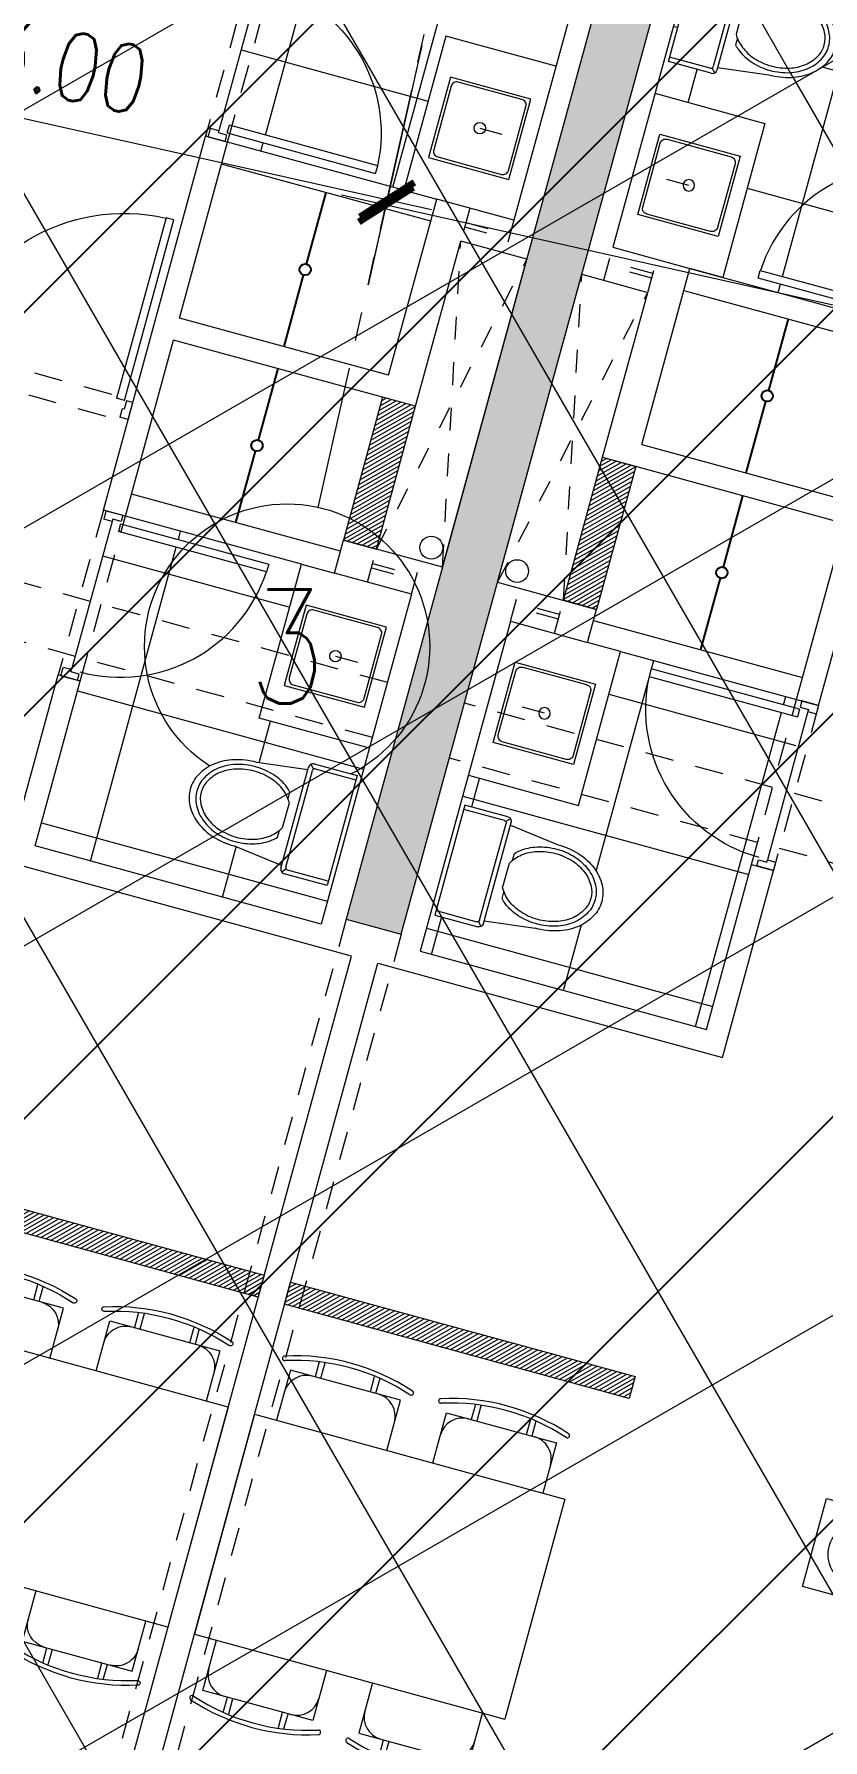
# Model space of a CAD drawing. Header units: inches. Extents: x 0 to 766, y -245 to 236.
# Drawn here: x 196.96 to 200.42, y 71.21 to 78.69 of the extents above; entities that cross this region are included whole.
import ezdxf
from ezdxf.enums import TextEntityAlignment as Align

# ---------------------------------------------------------------- set-up
doc = ezdxf.new("R2010")
doc.units = ezdxf.units.IN
doc.header["$MEASUREMENT"] = 0
doc.set_wipeout_variables(frame=1)
for name, pattern in [('DASHED2', [0.375, 0.25, -0.125]), ('HIDDEN2', [0.1875, 0.125, -0.0625]), ('PHANTOM', [2.5, 1.25, -0.25, 0.25, -0.25, 0.25, -0.25])]:
    doc.linetypes.add(name, pattern=pattern)
doc.layers.get('DEFPOINTS').update_dxf_attribs({"color": 251, "lineweight": 9})
for name, color, linetype, lineweight in [('A-PLACAS', 251, 'Continuous', 9), ('A-VIGAS', 251, 'HIDDEN2', 9), ('COTAS-EXTER', 251, 'Continuous', 9), ('DLP_ETAPAS', 251, 'Continuous', 9), ('DLP_HATCH', 251, 'Continuous', 9), ('EJES', 251, 'PHANTOM', 9), ('HATCH', 251, 'Continuous', 9), ('MOBILIARIO', 251, 'Continuous', 9), ('MURO', 251, 'Continuous', 9), ('MURO-BAJO', 251, 'Continuous', 9), ('MUROS', 251, 'Continuous', 9), ('PROYECCION', 251, 'DASHED2', 9), ('PROYECCIONES', 251, 'HIDDEN2', 9), ('PUERTAS', 251, 'Continuous', 9), ('RED-PLUVIAL', 251, 'Continuous', 9), ('SANITARIOS', 251, 'Continuous', 9)]:
    doc.layers.add(name, color=color, linetype=linetype, lineweight=lineweight)
doc.layers.add('relleno', color=7, linetype='Continuous')
doc.styles.add('ROMANS', font='romans.shx', dxfattribs={"width": 0.8})
doc.styles.add('TXT_COTAS', font='romans.shx', dxfattribs={"width": 0.8})
doc.dimstyles.new('DLP-COTA 200', dxfattribs={"dimtxt": 0.3, "dimasz": 0.2, "dimexe": 0.36, "dimexo": 0.12, "dimgap": 0.12, "dimtad": 1, "dimzin": 0, "dimdsep": 46, "dimtxsty": 'TXT_COTAS', "dimblk": 'ARCHTICK', "dimcen": 0.18, "dimdle": 0.2, "dimclrd": 256, "dimclre": 256, "dimclrt": 2, "dimadec": 0, "dimazin": 0, "dimtfac": 1, "dimtix": 1, "dimtofl": 0, "dimtmove": 2, "dimatfit": 3, "dimfxl": 0.36, "dimtolj": 1, "dimtzin": 0, "dimlwd": 9, "dimlwe": 9, "dimarcsym": 0})

# ---------------------------------------------------------------- blocks, each defined once
blk = doc.blocks.new('_ArchTick')
at = {"color": 0, "linetype": 'ByBlock', "const_width": 0.15}
blk.add_lwpolyline([(-0.5, -0.5), (0.5, 0.5)], dxfattribs=at)
blk = doc.blocks.new('*D235')
at = {"layer": 'COTAS-EXTER', "lineweight": 9, "transparency": 16777216}
for p, q in [((-30.4004, -33.0032), (-30.6354, -34.0531)), ((-30.752, -33.6581), (-16.8458, -36.7709)), ((-16.8846, -36.0287), (-17.1196, -37.0786))]:
    blk.add_line(p, q, dxfattribs=at)
at = {"layer": 'DEFPOINTS', "color": 0, "transparency": 16777216}
for p in [(-30.3742, -32.8861), (-16.8584, -35.9115), (-17.041, -36.7272)]:
    blk.add_point(p, dxfattribs=at)
at = {"layer": 'COTAS-EXTER', "lineweight": 9, "transparency": 16777216, "xscale": 0.2, "yscale": 0.2, "zscale": 0.2}
for p, rotation in [((-30.5568, -33.7018), 167.382512691704), ((-17.041, -36.7272), 347.3825126917039)]:
    blk.add_blockref('_ArchTick', p, dxfattribs=dict(at, rotation=rotation))
at = {"layer": 'COTAS-EXTER', "color": 2, "transparency": 16777216, "insert": (-23.7399, -34.951), "char_height": 0.3, "attachment_point": 5, "rotation": 347.38251, "style": 'TXT_COTAS'}
blk.add_mtext('\\A1;13.85', dxfattribs=at)
blk = doc.blocks.new('*D236')
at = {"layer": 'COTAS-EXTER', "lineweight": 9, "transparency": 16777216}
for p, q in [((-33.3279, -32.3479), (-33.558, -33.3758)), ((-33.6745, -32.9808), (-30.3567, -33.7234)), ((-30.4004, -33.0032), (-30.6305, -34.031))]:
    blk.add_line(p, q, dxfattribs=at)
at = {"layer": 'DEFPOINTS', "color": 0, "transparency": 16777216}
for p in [(-33.3017, -32.2308, 0), (-30.3742, -32.8861, 0), (-30.5519, -33.6797)]:
    blk.add_point(p, dxfattribs=at)
at = {"layer": 'COTAS-EXTER', "lineweight": 9, "transparency": 16777216, "xscale": 0.2, "yscale": 0.2, "zscale": 0.2}
for p, rotation in [((-33.4793, -33.0244), 167.3828588139561), ((-30.5519, -33.6797), 347.3828588139561)]:
    blk.add_blockref('_ArchTick', p, dxfattribs=dict(at, rotation=rotation))
at = {"layer": 'COTAS-EXTER', "color": 2, "transparency": 16777216, "insert": (-31.9566, -33.0886), "char_height": 0.3, "attachment_point": 5, "rotation": 347.38286, "style": 'TXT_COTAS'}
blk.add_mtext('\\A1;3.00', dxfattribs=at)
blk = doc.blocks.new('ESTR_PISO-1_PISO')
at = {"layer": 'HATCH'}
h = blk.add_hatch(color=256, dxfattribs=at)
h.dxf.hatch_style = 1
h.paths.add_polyline_path([(-26.45, 2.95), (-29.9, 2.95), (-29.9, 1.5), (-29.65, 1.5), (-29.65, 2.7), (-26.45, 2.7)])
h.paths.add_polyline_path([(-22.65, -2.53), (-18.75, -2.53), (-18.75, 2.87), (-22.45, 2.87), (-22.45, -0.53), (-22.65, -0.53), (-22.65, 3.12), (-18.5, 3.12), (-18.5, -2.78), (-22.65, -2.78)])
h.paths.add_polyline_path([(-29.9, -2.45), (-26.45, -2.45), (-26.45, -2.2), (-29.9, -2.2)])
h.paths.add_polyline_path([(-30.3, -6.8), (-22.4, -6.8), (-22.4, -7.1), (-30.3, -7.1)])
h.paths.add_polyline_path([(-20.85, -4.75), (-21.55, -4.75), (-21.55, -5), (-20.85, -5)])
h.paths.add_polyline_path([(-22.45, 4.92), (-22.45, 6.87), (-18.75, 6.87), (-18.75, 4.92), (-18.55, 4.92), (-18.55, 6.87), (-18.05, 6.87), (-18.05, 7.12), (-22.45, 7.12), (-22.45, 13.72), (-22.65, 13.72), (-22.65, 4.92)])
h.paths.add_polyline_path([(-26.45, 8.52), (-29.65, 8.52), (-29.65, 9.7), (-29.9, 9.7), (-29.9, 8.27), (-26.45, 8.27)])
h.paths.add_polyline_path([(-19.15, 8.92), (-15.75, 8.92), (-15.75, 9.17), (-19.15, 9.17)])
h.paths.add_polyline_path([(-20.65, 18.07), (-16.65, 18.07), (-16.65, 18.32), (-20.65, 18.32)])
h.paths.add_polyline_path([(-19.15, 13.72), (-15.75, 13.72), (-15.75, 13.47), (-19.15, 13.47)])
h.paths.add_polyline_path([(-29.8, 18.32), (-25.8, 18.32), (-25.8, 18.07), (-29.55, 18.07), (-29.55, 17.67), (-29.8, 17.67)])
h.paths.add_polyline_path([(-26.45, 13.37), (-29.9, 13.37), (-29.9, 14.22), (-29.55, 14.22), (-29.55, 13.62), (-26.45, 13.62)])
h.paths.add_polyline_path([(-23.125, 31.12), (-28.725, 31.12), (-28.725, 30.92), (-23.375, 30.92), (-23.375, 24.62), (-23.125, 24.62)])
h.paths.add_polyline_path([(-17.2, 25.67), (-17.2, 24.22), (-17.45, 24.22), (-17.45, 25.67)])
h.paths.add_polyline_path([(-29, 25.67), (-29, 24.22), (-29.25, 24.22), (-29.25, 25.67)])
h.paths.add_polyline_path([(-29.25, 28.37), (-28.2, 28.37), (-28.2, 28.07), (-29.25, 28.07)])
h.paths.add_polyline_path([(-17.2, 30.92), (-17.2, 31.12), (-23.075, 31.12), (-23.075, 30.92)])
at = {"layer": 'A-PLACAS', "elevation": 0}
blk.add_lwpolyline([(-23.125, 31.12), (-28.725, 31.12), (-28.725, 30.92), (-23.375, 30.92), (-23.375, 24.62), (-23.125, 24.62)], close=True, dxfattribs=at)
at = {"layer": 'A-VIGAS'}
for p, q in [((-29, 25.67, 0), (-23.375, 25.67, 0)), ((-17.45, 25.67, 0), (-23.125, 25.67, 0)), ((-29, 25.42, 0), (-23.375, 25.42, 0)), ((-17.45, 25.42, 0), (-23.125, 25.42, 0)), ((-23.375, 24.62, 0), (-23.375, 18.32, 0)), ((-23.125, 24.62, 0), (-23.125, 18.32, 0))]:
    blk.add_line(p, q, dxfattribs=at)
blk = doc.blocks.new('A$C72FD42DB')
for p, q in [((0.0573, 1.3564), (0.0573, 1.3564)), ((0.3255, 1.41), (1.3255, 1.41)), ((0.3255, 0), (0.3255, 1.41)), ((1.3255, 0), (1.3255, 1.41)), ((1.5937, 1.3564), (1.5937, 1.3564)), ((0.0977, 0.8097), (0.0977, 1.3097)), ((0.0977, 1.3097), (0.3255, 1.3097)), ((1.5532, 1.3097), (1.3255, 1.3097)), ((1.5532, 0.8097), (1.5532, 1.3097)), ((0.0286, 1.1974), (0.0977, 1.1974)), ((1.6224, 1.1974), (1.5532, 1.1974)), ((0.0286, 1.1724), (0.0977, 1.1724)), ((1.6224, 1.1724), (1.5532, 1.1724)), ((0.0286, 0.947), (0.0977, 0.947)), ((0.0286, 0.922), (0.0977, 0.922)), ((1.6224, 0.947), (1.5532, 0.947)), ((1.6224, 0.922), (1.5532, 0.922)), ((0.0573, 0.7629), (0.0573, 0.7629)), ((0.3255, 0.8097), (0.0977, 0.8097)), ((1.3255, 0.8097), (1.5532, 0.8097)), ((1.5937, 0.7629), (1.5937, 0.7629)), ((0.0573, 0.6471), (0.0573, 0.6471)), ((0.0977, 0.6003), (0.0977, 0.1003)), ((0.3255, 0.6003), (0.0977, 0.6003)), ((1.3255, 0.6003), (1.5532, 0.6003)), ((1.5532, 0.6003), (1.5532, 0.1003)), ((1.5937, 0.6471), (1.5937, 0.6471)), ((0.0286, 0.488), (0.0977, 0.488)), ((0.0286, 0.463), (0.0977, 0.463)), ((1.6224, 0.488), (1.5532, 0.488)), ((1.6224, 0.463), (1.5532, 0.463)), ((0.0286, 0.2376), (0.0977, 0.2376)), ((1.6224, 0.2376), (1.5532, 0.2376)), ((0.0286, 0.2126), (0.0977, 0.2126)), ((1.6224, 0.2126), (1.5532, 0.2126)), ((0.0977, 0.1003), (0.3255, 0.1003)), ((1.5532, 0.1003), (1.3255, 0.1003)), ((0.0573, 0.0536), (0.0573, 0.0536)), ((1.5937, 0.0536), (1.5937, 0.0536)), ((0.3255, 0), (1.3255, 0))]:
    blk.add_line(p, q)
for centre, radius, start, end in [((0.9298, 1.0597), 0.9317, 161.83805, 198.16195), ((0.054, 1.347), 0.01, 71.2164, 161.83805), ((0.054, 1.347), 0.01, 341.83805, 71.2164), ((1.5969, 1.347), 0.01, 108.7836, 198.16195), ((1.5969, 1.347), 0.01, 18.16195, 108.7836), ((0.7212, 1.0597), 0.9317, 341.83805, 18.16195), ((0.9298, 1.0597), 0.9117, 161.83805, 198.16195), ((0.1977, 1.2097), 0.1, 90, 180), ((1.4532, 1.2097), 0.1, 0, 90), ((0.7212, 1.0597), 0.9117, 341.83805, 18.16195), ((0.1977, 0.9097), 0.1, 180, 270), ((1.4532, 0.9097), 0.1, 270, 0), ((0.054, 0.7724), 0.01, 198.16195, 288.7836), ((0.054, 0.7724), 0.01, 288.7836, 18.16195), ((1.5969, 0.7724), 0.01, 161.83805, 251.2164), ((1.5969, 0.7724), 0.01, 251.2164, 341.83805), ((0.9298, 0.3503), 0.9317, 161.83805, 198.16195), ((0.9298, 0.3503), 0.9117, 161.83805, 198.16195), ((0.054, 0.6376), 0.01, 71.2164, 161.83805), ((0.054, 0.6376), 0.01, 341.83805, 71.2164), ((0.1977, 0.5003), 0.1, 90, 180), ((1.4532, 0.5003), 0.1, 0, 90), ((1.5969, 0.6376), 0.01, 108.7836, 198.16195), ((0.7212, 0.3503), 0.9117, 341.83805, 18.16195), ((1.5969, 0.6376), 0.01, 18.16195, 108.7836), ((0.7212, 0.3503), 0.9317, 341.83805, 18.16195), ((0.1977, 0.2003), 0.1, 180, 270), ((1.4532, 0.2003), 0.1, 270, 0), ((0.054, 0.063), 0.01, 198.16195, 288.7836), ((0.054, 0.063), 0.01, 288.7836, 18.16195), ((1.5969, 0.063), 0.01, 161.83805, 251.2164), ((1.5969, 0.063), 0.01, 251.2164, 341.83805)]:
    blk.add_arc(centre, radius, start, end)
blk = doc.blocks.new('A$C443818C8')
at = {"layer": 'PUERTAS'}
for p, q in [((0.038, 0.0762), (0.038, 0.8962)), ((0.038, 0.8962), (0.073, 0.8962)), ((0.073, 0.8962), (0.073, 0.0762)), ((0.038, 0.0762), (0.073, 0.0762))]:
    blk.add_line(p, q, dxfattribs=at)
at = {"layer": 'PUERTAS', "linetype": 'Continuous'}
for p, q in [((0, 0), (0, 0.0762)), ((0, 0.0762), (0.028, 0.0762)), ((0.028, 0.0762), (0.028, 0.0382)), ((0.9, 0.0762), (0.872, 0.0762)), ((0.872, 0.0762), (0.872, 0.0382)), ((0.9, 0), (0.9, 0.0762)), ((0.028, 0.0382), (0.038, 0.0382)), ((0.038, 0.0382), (0.038, 0)), ((0.862, 0.0382), (0.862, 0)), ((0.872, 0.0382), (0.862, 0.0382)), ((0, 0), (0.038, 0)), ((0.9, 0), (0.862, 0))]:
    blk.add_line(p, q, dxfattribs=at)
at = {"layer": 'PUERTAS', "color": 7, "linetype": 'Continuous'}
blk.add_arc((0.038, 0.0762), 0.82, 0, 87.55371, dxfattribs=at)
blk = doc.blocks.new('BOWL-ITALGRIF_VARADERO')
blk.add_lwpolyline([(0.1825, 0.1825), (-0.1825, 0.1825), (-0.1825, -0.1825), (0.1825, -0.1825)], close=True)
blk.add_lwpolyline([(0.145, 0.17), (-0.145, 0.17, 0.414214), (-0.17, 0.145), (-0.17, -0.145, 0.414214), (-0.145, -0.17), (0.145, -0.17, 0.414214), (0.17, -0.145), (0.17, 0.145, 0.414214)], format="xyb", close=True)
blk.add_circle((0, 0), 0.025)
at = {"layer": 'PROYECCIONES', "color": 251, "ltscale": 0.1}
blk.add_line((0, 0), (0, -0.1825), dxfattribs=at)
blk = doc.blocks.new('SIFON JET_PLANTA')
blk.add_wipeout([(0, -0.25), (-0.195, -0.25), (-0.1995, -0.2495), (-0.2029, -0.2484), (-0.2029, -0.2484), (-0.2067, -0.2462), (-0.2067, -0.2462), (-0.209, -0.244), (-0.209, -0.244), (-0.2091, -0.2441), (-0.2108, -0.2423), (-0.2108, -0.2423), (-0.2108, -0.2423), (-0.2126, -0.2395), (-0.2126, -0.2395), (-0.2138, -0.2369), (-0.2138, -0.2369), (-0.2147, -0.2335), (-0.215, -0.23), (-0.215, -0.227), (-0.215, -0.2181), (-0.44, -0.19), (-0.4428, -0.19), (-0.4467, -0.1899), (-0.449, -0.1899), (-0.4518, -0.1898), (-0.455, -0.1897), (-0.4568, -0.1896), (-0.4592, -0.1894), (-0.4619, -0.1893), (-0.4639, -0.1891), (-0.4651, -0.189), (-0.4651, -0.189), (-0.4695, -0.1887), (-0.4735, -0.1883), (-0.4761, -0.188), (-0.4785, -0.1877), (-0.4812, -0.1874), (-0.4824, -0.1872), (-0.4862, -0.1867), (-0.4884, -0.1864), (-0.4916, -0.1859), (-0.4936, -0.1856), (-0.495, -0.1854), (-0.4974, -0.1849), (-0.4974, -0.1849), (-0.5022, -0.184), (-0.5066, -0.1832), (-0.5094, -0.1826), (-0.5118, -0.1821), (-0.5151, -0.1813), (-0.5177, -0.1807), (-0.5217, -0.1796), (-0.5238, -0.1791), (-0.5267, -0.1783), (-0.5267, -0.1783), (-0.5296, -0.1775), (-0.5321, -0.1768), (-0.5352, -0.1759), (-0.5385, -0.1749), (-0.5385, -0.1749), (-0.5412, -0.174), (-0.5428, -0.1735), (-0.5449, -0.1728), (-0.5465, -0.1722), (-0.5491, -0.1713), (-0.551, -0.1706), (-0.5543, -0.1693), (-0.5568, -0.1683), (-0.5598, -0.1671), (-0.5614, -0.1664), (-0.5644, -0.1652), (-0.5659, -0.1645), (-0.5675, -0.1637), (-0.5702, -0.1625), (-0.5738, -0.1608), (-0.5759, -0.1598), (-0.5781, -0.1587), (-0.5833, -0.1559), (-0.5871, -0.1538), (-0.5896, -0.1524), (-0.5918, -0.1511), (-0.5936, -0.15), (-0.595, -0.1492), (-0.5964, -0.1483), (-0.5987, -0.1469), (-0.6004, -0.1458), (-0.602, -0.1448), (-0.6039, -0.1435), (-0.6058, -0.1422), (-0.607, -0.1415), (-0.6086, -0.1403), (-0.612, -0.1379), (-0.6142, -0.1363), (-0.6153, -0.1355), (-0.6168, -0.1344), (-0.6179, -0.1335), (-0.6193, -0.1324), (-0.6204, -0.1315), (-0.6215, -0.1307), (-0.6223, -0.13), (-0.6235, -0.1291), (-0.6245, -0.1281), (-0.6245, -0.1281), (-0.6262, -0.1268), (-0.6276, -0.1255), (-0.6288, -0.1244), (-0.6305, -0.123), (-0.6318, -0.1217), (-0.6318, -0.1217), (-0.6335, -0.1201), (-0.6347, -0.119), (-0.6347, -0.119), (-0.6379, -0.1158), (-0.64, -0.1137), (-0.6458, -0.1074), (-0.6494, -0.1032), (-0.6554, -0.0958), (-0.6599, -0.0897), (-0.6623, -0.0862), (-0.6646, -0.0826), (-0.6679, -0.0774), (-0.6706, -0.0727), (-0.6722, -0.0699), (-0.6751, -0.0642), (-0.677, -0.0602), (-0.6779, -0.0581), (-0.6792, -0.0551), (-0.6803, -0.0522), (-0.6814, -0.0492), (-0.6827, -0.0457), (-0.6838, -0.0419), (-0.6855, -0.0361), (-0.6864, -0.0321), (-0.687, -0.0296), (-0.6876, -0.0264), (-0.6881, -0.0232), (-0.6891, -0.0164), (-0.6896, -0.0111), (-0.6899, -0.0065), (-0.69, 0), (-0.6899, 0.0044), (-0.6897, 0.0096), (-0.6893, 0.014), (-0.6887, 0.0194), (-0.6881, 0.0236), (-0.6881, 0.0236), (-0.6872, 0.0284), (-0.6867, 0.031), (-0.6855, 0.0361), (-0.6855, 0.0361), (-0.6838, 0.0421), (-0.6838, 0.0421), (-0.6819, 0.048), (-0.6804, 0.0521), (-0.6793, 0.0547), (-0.6779, 0.0582), (-0.6745, 0.0655), (-0.6745, 0.0655), (-0.6722, 0.0699), (-0.6705, 0.0728), (-0.669, 0.0755), (-0.6672, 0.0785), (-0.665, 0.082), (-0.6634, 0.0845), (-0.6611, 0.088), (-0.657, 0.0936), (-0.657, 0.0936), (-0.6534, 0.0984), (-0.6534, 0.0984), (-0.6503, 0.1023), (-0.6453, 0.108), (-0.6386, 0.1152), (-0.6326, 0.121), (-0.6299, 0.1235), (-0.6251, 0.1276), (-0.6206, 0.1314), (-0.6168, 0.1344), (-0.6106, 0.1389), (-0.6061, 0.142), (-0.6, 0.1461), (-0.5963, 0.1484), (-0.5908, 0.1517), (-0.5862, 0.1543), (-0.5794, 0.158), (-0.5693, 0.1629), (-0.5517, 0.1703), (-0.5465, 0.1722), (-0.5385, 0.1749), (-0.5346, 0.176), (-0.5265, 0.1784), (-0.5216, 0.1797), (-0.5148, 0.1813), (-0.5079, 0.1829), (-0.5016, 0.1842), (-0.4865, 0.1867), (-0.4763, 0.188), (-0.4726, 0.1884), (-0.4636, 0.1892), (-0.4549, 0.1897), (-0.449, 0.1899), (-0.44, 0.19), (-0.4322, 0.191), (-0.215, 0.2181), (-0.215, 0.2234), (-0.215, 0.2278), (-0.2149, 0.2323), (-0.2142, 0.2356), (-0.2129, 0.239), (-0.211, 0.2419), (-0.2091, 0.2441), (-0.2077, 0.2455), (-0.2055, 0.247), (-0.2007, 0.2492), (-0.195, 0.25), (-0.195, 0.25), (-0.1605, 0.25), (-0.0975, 0.25), (-0.0323, 0.25), (0, 0.25)])
for p, q in [((-0.215, -0.23), (-0.215, 0.23)), ((-0.2091, 0.2441), (-0.1921, 0.2271)), ((-0.195, 0.25), (0, 0.25)), ((-0.185, 0.23), (0, 0.23)), ((0, 0.25), (0, -0.25)), ((-0.215, 0.2181), (-0.44, 0.19)), ((-0.195, -0.22), (-0.195, 0.22)), ((-0.265, 0.0718), (-0.265, 0.1028)), ((-0.255, -0.0562), (-0.255, 0.0562)), ((-0.265, -0.1028), (-0.265, -0.0718)), ((-0.215, -0.2181), (-0.44, -0.19)), ((-0.2091, -0.2441), (-0.1921, -0.2271)), ((0, -0.25), (-0.195, -0.25)), ((0, -0.23), (-0.185, -0.23))]:
    blk.add_line(p, q)
for points in [[(-0.44, 0.19, 0.076393), (-0.5385, 0.1749, 0.086437), (-0.6168, 0.1344, 0.105872), (-0.6722, 0.0699, 0.125404), (-0.69, 0, 0.125404), (-0.6722, -0.0699, 0.105872), (-0.6168, -0.1344, 0.086437), (-0.5385, -0.1749, 0.076393), (-0.44, -0.19, 0.076393)], [(-0.265, 0.1028, 0.0362), (-0.2844, 0.1202, 0.08725), (-0.3535, 0.1565, 0.077598), (-0.44, 0.17, 0.077598), (-0.5265, 0.1565, 0.08725), (-0.5956, 0.1202, 0.105601), (-0.6443, 0.0627, 0.12364), (-0.66, 0, 0.12364), (-0.6443, -0.0627, 0.105601), (-0.5956, -0.1202, 0.08725), (-0.5265, -0.1565, 0.077598), (-0.44, -0.17, 0.077598)], [(-0.255, 0.0562, 0.100268), (-0.2967, 0.1044, 0.08725), (-0.3596, 0.1374, 0.077598), (-0.44, 0.15, 0.077598), (-0.5204, 0.1374, 0.08725), (-0.5833, 0.1044, 0.105601), (-0.6266, 0.0532, 0.12364), (-0.64, 0, 0.12364), (-0.6266, -0.0532, 0.105601), (-0.5833, -0.1044, 0.08725), (-0.5204, -0.1374, 0.077598), (-0.44, -0.15, 0.077598)], [(-0.44, -0.15, 0.077598), (-0.3596, -0.1374, 0.08725), (-0.2967, -0.1044, 0.100268), (-0.255, -0.0562, 0.12364)], [(-0.44, -0.17, 0.077598), (-0.3535, -0.1565, 0.08725), (-0.2844, -0.1202, 0.0362), (-0.265, -0.1028, 0.12364)]]:
    blk.add_lwpolyline(points, format="xyb")
for centre, radius, start, end in [((-0.195, 0.23), 0.02, 90, 180), ((-0.185, 0.22), 0.01, 90, 180), ((-0.185, -0.22), 0.01, 180, 270), ((-0.195, -0.23), 0.02, 180, 270)]:
    blk.add_arc(centre, radius, start, end)
blk = doc.blocks.new('A$C1EFC3661')
at = {"layer": 'PUERTAS'}
for p, q in [((0.038, 0.0762), (0.038, 0.75)), ((0.038, 0.75), (0.073, 0.75)), ((0.073, 0.75), (0.073, 0.0762)), ((0.038, 0.0762), (0.073, 0.0762))]:
    blk.add_line(p, q, dxfattribs=at)
at = {"layer": 'PUERTAS', "linetype": 'Continuous'}
for p, q in [((0, 0), (0, 0.0762)), ((0, 0.0762), (0.028, 0.0762)), ((0.028, 0.0762), (0.028, 0.0382)), ((0.75, 0.0762), (0.722, 0.0762)), ((0.722, 0.0762), (0.722, 0.0382)), ((0.75, 0), (0.75, 0.0762)), ((0, 0), (0.038, 0)), ((0.028, 0.0382), (0.038, 0.0382)), ((0.038, 0.0382), (0.038, 0)), ((0.712, 0.0382), (0.712, 0)), ((0.722, 0.0382), (0.712, 0.0382)), ((0.75, 0), (0.712, 0))]:
    blk.add_line(p, q, dxfattribs=at)
blk.add_arc((0.038, 0.0762), 0.6738, 89.99756, 90, dxfattribs=at)
at = {"layer": 'PUERTAS', "color": 7, "linetype": 'Continuous'}
blk.add_arc((0.038, 0.0762), 0.6738, 0, 87.02248, dxfattribs=at)
blk = doc.blocks.new('VELADOR')
blk.add_lwpolyline([(0, 0.4), (0, 0), (0.4, 0), (0.4, 0.4)], close=True)
blk.add_circle((0.2, 0.2), 0.1344)
blk = doc.blocks.new('TORRE-B_PLAN-GEN')
at = {"layer": 'HATCH'}
h = blk.add_hatch(dxfattribs=at)
h.set_pattern_fill('_USER', color=256, scale=0.6, double=1, pattern_type=0)
h.set_pattern_definition([(270, (-23.475, 43.42), (0.6, 0), []), (360, (-23.475, 43.42), (8e-17, 0.6), [])])
h.paths.add_polyline_path([(-24.775, 44.92), (-24.775, 44.17), (-24.7869, 44.17), (-24.7869, 44.142), (-24.8249, 44.142), (-24.8249, 44.132), (-24.8249, 43.458), (-24.8249, 43.448), (-24.7869, 43.448), (-24.7869, 43.42), (-24.775, 43.42), (-23.975, 43.42), (-23.975, 44.12), (-23.475, 44.12), (-23.475, 44.92)])
h.paths.add_polyline_path([(-24.1131, 43.493), (-24.1131, 43.458), (-24.7869, 43.458), (-24.7869, 43.493)], flags=16)
h = blk.add_hatch(dxfattribs=at)
h.set_pattern_fill('_USER', color=256, scale=0.6, double=1, pattern_type=0)
h.set_pattern_definition([(270, (-23.525, 43.42), (0.6, 0), []), (0, (-23.525, 43.42), (8e-17, 0.6), [])])
h.paths.add_polyline_path([(-21.725, 44.92), (-21.725, 44.17), (-21.7131, 44.17), (-21.7131, 44.142), (-21.6751, 44.142), (-21.6751, 44.132), (-21.6751, 43.458), (-21.6751, 43.448), (-21.7131, 43.448), (-21.7131, 43.42), (-21.725, 43.42), (-22.525, 43.42), (-22.525, 44.12), (-23.025, 44.12), (-23.025, 44.92)])
h.paths.add_polyline_path([(-22.3869, 43.493), (-22.3869, 43.458), (-21.7131, 43.458), (-21.7131, 43.493)], flags=16)
h = blk.add_hatch(dxfattribs=at)
h.set_pattern_fill('ANSI31', color=256, scale=0.005)
h.set_pattern_definition([(45, (-346.727387, -105.872003), (-0.01122532015, 0.01122532015), [])])
h.paths.add_polyline_path([(-23.675, 41.87), (-23.675, 42.52), (-23.825, 42.52), (-23.825, 41.87)])
h = blk.add_hatch(dxfattribs=at)
h.set_pattern_fill('ANSI31', color=256, scale=0.005)
h.set_pattern_definition([(45, (-353.278512, -70.834748), (-0.01122532015, 0.01122532015), [])])
h.paths.add_polyline_path([(-22.825, 42.52), (-22.675, 42.52), (-22.675, 41.87), (-22.825, 41.87)])
h = blk.add_hatch(dxfattribs=at)
h.set_pattern_fill('_USER', color=256, scale=0.6, double=1, pattern_type=0)
h.set_pattern_definition([(360, (-23.375, 41.72), (8e-17, 0.6), []), (90, (-23.375, 41.72), (-0.6, 8e-17), [])])
h.paths.add_polyline_path([(-23.475, 41.02), (-23.975, 41.02), (-23.975, 41.72), (-24.775, 41.72), (-24.7869, 41.72), (-24.7869, 41.692), (-24.8249, 41.692), (-24.8249, 41.682), (-24.8249, 41.008), (-24.8249, 40.998), (-24.7869, 40.998), (-24.7869, 40.97), (-24.775, 40.97), (-24.775, 40.22), (-23.475, 40.22)])
h.paths.add_polyline_path([(-24.1131, 41.647), (-24.7869, 41.647), (-24.7869, 41.682), (-24.1131, 41.682)], flags=16)
h = blk.add_hatch(dxfattribs=at)
h.set_pattern_fill('_USER', color=256, scale=0.6, double=1, pattern_type=0)
h.set_pattern_definition([(270, (-23.025, 41.72), (0.6, 0), []), (0, (-23.025, 41.72), (8e-17, 0.6), [])])
h.paths.add_polyline_path([(-23.025, 41.02), (-22.525, 41.02), (-22.525, 41.72), (-21.725, 41.72), (-21.7131, 41.72), (-21.7131, 41.692), (-21.6751, 41.692), (-21.6751, 41.682), (-21.6751, 41.008), (-21.6751, 40.998), (-21.7131, 40.998), (-21.7131, 40.97), (-21.725, 40.97), (-21.725, 40.22), (-23.025, 40.22)])
h.paths.add_polyline_path([(-22.3869, 41.647), (-21.7131, 41.647), (-21.7131, 41.682), (-22.3869, 41.682)], flags=16)
h = blk.add_hatch(dxfattribs=at)
h.set_pattern_fill('ANSI31', color=256, scale=0.005, angle=90)
h.set_pattern_definition([(45, (349.664513, 298.995274), (-0.01122532015, 0.01122532015), [])])
h.paths.add_polyline_path([(-23.31, 38.57), (-24.875, 38.57), (-24.875, 38.67), (-23.31, 38.67)])
h = blk.add_hatch(dxfattribs=at)
h.set_pattern_fill('ANSI31', color=256, scale=0.005, angle=90)
h.set_pattern_definition([(45, (351.324513, 298.995274), (-0.01122532015, 0.01122532015), [])])
h.paths.add_polyline_path([(-21.625, 38.57), (-23.19, 38.57), (-23.19, 38.67), (-21.625, 38.67)])
for p, q in [((-24.3, 42.995), (-24.3, 43.32)), ((-22.2, 42.995, 0), (-22.2, 43.32, 0)), ((-24.3, 42.62), (-24.3, 42.945)), ((-22.2, 42.62, 0), (-22.2, 42.945, 0)), ((-24.3, 42.195), (-24.3, 42.52)), ((-22.1875, 42.195, 0), (-22.1875, 42.52, 0)), ((-24.3, 41.82), (-24.3, 42.145)), ((-22.1875, 41.82, 0), (-22.1875, 42.145, 0))]:
    blk.add_line(p, q)
for centre in [(-24.3, 42.97), (-22.2, 42.97, 0), (-24.3, 42.17), (-22.1875, 42.17, 0)]:
    blk.add_circle(centre, 0.025)
for p, q in [((-24.8249, 44.132, 0), (-24.8249, 43.458, 0)), ((-24.8249, 41.682, 0), (-24.8249, 41.008, 0)), ((-21.6632, 41.682, 0), (-21.6632, 41.008, 0))]:
    blk.add_line(p, q, dxfattribs=at)
at = {"layer": 'MURO', "color": 3, "elevation": 0}
blk.add_lwpolyline([(-22.825, 42.52), (-22.675, 42.52), (-22.675, 41.87), (-22.825, 41.87)], close=True, dxfattribs=at)
at = {"layer": 'MURO-BAJO', "color": 4}
for p, q in [((-23.975, 43.42), (-24.775, 43.42)), ((-22.675, 43.42, 0), (-21.725, 43.42, 0)), ((-23.825, 43.32), (-24.775, 43.32)), ((-22.675, 43.32, 0), (-21.725, 43.32, 0)), ((-23.825, 41.82), (-24.775, 41.82)), ((-22.675, 41.82, 0), (-21.725, 41.82, 0)), ((-23.975, 41.72), (-24.775, 41.72)), ((-22.525, 41.72, 0), (-21.725, 41.72, 0))]:
    blk.add_line(p, q, dxfattribs=at)
at = {"layer": 'MURO-BAJO', "elevation": 0}
for points in [[(-23.475, 44.12), (-23.975, 44.12), (-23.975, 43.42), (-23.825, 43.42)], [(-23.025, 44.12), (-22.525, 44.12), (-22.525, 43.42), (-22.675, 43.42)], [(-23.475, 41.02), (-23.975, 41.02), (-23.975, 41.72), (-23.825, 41.72)], [(-23.025, 41.02), (-22.525, 41.02), (-22.525, 41.72), (-22.675, 41.72)]]:
    blk.add_lwpolyline(points, dxfattribs=at)
at = {"layer": 'MUROS'}
for p, q in [((-24.875, 41.72), (-24.875, 43.42)), ((-24.775, 43.42), (-24.875, 43.42)), ((-24.775, 42.62), (-24.775, 43.42)), ((-23.825, 42.62), (-23.825, 43.42)), ((-23.475, 43.42), (-23.825, 43.42)), ((-23.025, 43.42, 0), (-22.675, 43.42, 0)), ((-22.675, 42.62, 0), (-22.675, 43.42, 0)), ((-21.625, 41.72, 0), (-21.625, 43.42, 0)), ((-23.675, 42.52), (-23.675, 43.27)), ((-23.375, 43.27), (-23.675, 43.27)), ((-23.375, 41.87), (-23.375, 43.27)), ((-23.125, 43.27, 0), (-22.825, 43.27, 0)), ((-23.125, 41.87, 0), (-23.125, 43.27, 0)), ((-22.825, 42.52, 0), (-22.825, 43.27, 0)), ((-23.825, 42.62), (-24.775, 42.62)), ((-22.675, 42.62, 0), (-21.725, 42.62, 0)), ((-23.675, 42.52), (-24.775, 42.52)), ((-24.775, 41.72), (-24.775, 42.52)), ((-22.825, 42.52, 0), (-21.725, 42.52, 0)), ((-21.725, 41.72, 0), (-21.725, 42.52, 0)), ((-23.825, 41.72), (-23.825, 41.87)), ((-23.375, 41.87), (-23.825, 41.87)), ((-23.125, 41.87, 0), (-22.675, 41.87, 0)), ((-22.675, 41.72, 0), (-22.675, 41.87, 0)), ((-24.775, 41.72), (-24.875, 41.72)), ((-23.475, 41.72), (-23.825, 41.72)), ((-23.025, 41.72, 0), (-22.675, 41.72, 0)), ((-21.725, 41.72, 0), (-21.625, 41.72, 0)), ((-24.875, 40.12), (-24.875, 40.97)), ((-24.775, 40.97), (-24.875, 40.97)), ((-24.775, 40.22), (-24.775, 40.97)), ((-21.725, 40.22, 0), (-21.725, 40.97, 0)), ((-21.725, 40.97, 0), (-21.625, 40.97, 0)), ((-21.625, 40.12, 0), (-21.625, 40.97, 0)), ((-23.475, 40.22), (-24.775, 40.22)), ((-23.025, 40.22, 0), (-21.725, 40.22, 0)), ((-23.31, 40.12), (-24.875, 40.12)), ((-23.31, 35.07), (-23.31, 40.12)), ((-23.19, 40.12, 0), (-21.625, 40.12, 0)), ((-23.19, 35.07), (-23.19, 40.12))]:
    blk.add_line(p, q, dxfattribs=at)
at = {"layer": 'MUROS', "elevation": 0}
blk.add_lwpolyline([(-23.475, 44.92), (-23.475, 43.42)], dxfattribs=at)
at = {"layer": 'MUROS', "color": 3, "elevation": 0}
for points in [[(-23.675, 41.87), (-23.675, 42.52), (-23.825, 42.52), (-23.825, 41.87)], [(-21.625, 38.57), (-23.19, 38.57), (-23.19, 38.67), (-21.625, 38.67)]]:
    blk.add_lwpolyline(points, close=True, dxfattribs=at)
at = {"layer": 'MUROS', "color": 3}
blk.add_lwpolyline([(-23.31, 38.57), (-24.875, 38.57), (-24.875, 38.67), (-23.31, 38.67)], close=True, dxfattribs=at)
at = {"layer": 'PROYECCION', "ltscale": 0.25}
for p, q in [((-23.675, 43.42), (-23.675, 43.27)), ((-23.475, 43.42), (-23.475, 43.27)), ((-23.025, 43.27, 0), (-23.025, 43.42, 0)), ((-22.825, 43.27, 0), (-22.825, 43.42, 0)), ((-23.675, 43.355), (-23.475, 43.355)), ((-23.675, 43.335), (-23.475, 43.335)), ((-22.825, 43.355, 0), (-23.025, 43.355, 0)), ((-22.825, 43.335, 0), (-23.025, 43.335, 0)), ((-23.675, 41.72), (-23.675, 41.87)), ((-23.475, 41.72), (-23.475, 41.87)), ((-23.025, 41.72, 0), (-23.025, 41.87, 0)), ((-22.825, 41.72, 0), (-22.825, 41.87, 0)), ((-23.675, 41.805), (-23.475, 41.805)), ((-23.675, 41.785), (-23.475, 41.785)), ((-22.825, 41.805, 0), (-23.025, 41.805, 0)), ((-22.825, 41.785, 0), (-23.025, 41.785, 0))]:
    blk.add_line(p, q, dxfattribs=at)
at = {"layer": 'PROYECCIONES'}
for p, q in [((-24.875, 44.17, 0), (-24.875, 43.42)), ((-24.775, 43.42, 0), (-24.775, 44.17)), ((-25.775, 42.22), (-24.875, 42.22)), ((-25.775, 42.12, 0), (-24.875, 42.12, 0)), ((-24.875, 41.72), (-24.875, 40.97)), ((-24.775, 40.97), (-24.775, 41.72, 0)), ((-21.725, 40.97, 0), (-21.725, 41.72, 0)), ((-21.625, 41.72, 0), (-21.625, 40.97, 0))]:
    blk.add_line(p, q, dxfattribs=at)
at = {"layer": 'PROYECCIONES', "ltscale": 0.5}
for p, q in [((-23.375, 41.87), (-23.675, 43.27)), ((-23.675, 41.87), (-23.375, 43.27)), ((-23.125, 41.87, 0), (-22.825, 43.27, 0)), ((-22.825, 41.87, 0), (-23.125, 43.27, 0))]:
    blk.add_line(p, q, dxfattribs=at)
at = {"layer": 'RED-PLUVIAL'}
for centre in [(-23.445, 41.94, 0), (-23.055, 41.94, 0)]:
    blk.add_circle(centre, 0.05, dxfattribs=at)
blk.add_blockref('ESTR_PISO-1_PISO', (0, 15.65, 0))
at = {"layer": 'MOBILIARIO', "extrusion": (-1.2567e-10, -1.04451e-10, -1), "zscale": -1, "rotation": 270}
blk.add_blockref('A$C72FD42DB', (23.31, 38.3955, 0), dxfattribs=at)
at = {"layer": 'MOBILIARIO', "rotation": 270}
blk.add_blockref('A$C72FD42DB', (-23.19, 38.3955), dxfattribs=at)
at = {"layer": 'MOBILIARIO', "extrusion": (-3.60286e-08, 4.49068e-08, -1), "zscale": -1, "rotation": 90}
blk.add_blockref('VELADOR', (20.675, 37.975, 0), dxfattribs=at)
at = {"layer": 'PUERTAS', "linetype": 'Continuous', "extrusion": (-4.49068e-08, 3.60286e-08, -1), "zscale": -1, "rotation": 90}
blk.add_blockref('A$C1EFC3661', (24.8631, 43.42, 0), dxfattribs=at)
at = {"layer": 'PUERTAS', "linetype": 'Continuous', "extrusion": (-4.49068e-08, -3.60286e-08, 1), "rotation": 90}
blk.add_blockref('A$C1EFC3661', (-21.625, 43.42, 0), dxfattribs=at)
at = {"layer": 'PUERTAS', "linetype": 'Continuous', "xscale": -1}
blk.add_blockref('A$C443818C8', (-24.875, 42.1319), dxfattribs=at)
at = {"layer": 'PUERTAS', "linetype": 'Continuous', "extrusion": (4.49068e-08, 3.60286e-08, 1), "rotation": 270}
blk.add_blockref('A$C1EFC3661', (-24.8631, 41.72, 0), dxfattribs=at)
at = {"layer": 'PUERTAS', "linetype": 'Continuous', "extrusion": (4.49068e-08, -3.60286e-08, -1), "zscale": -1, "rotation": 270}
blk.add_blockref('A$C1EFC3661', (21.625, 41.72, 0), dxfattribs=at)
at = {"layer": 'SANITARIOS', "rotation": 90}
for p in [(-23.725, 43.77), (-23.725, 41.37)]:
    blk.add_blockref('BOWL-ITALGRIF_VARADERO', p, dxfattribs=at)
at = {"layer": 'SANITARIOS', "xscale": -1, "rotation": 270}
for p in [(-22.775, 43.77, 0), (-22.775, 41.37, 0)]:
    blk.add_blockref('BOWL-ITALGRIF_VARADERO', p, dxfattribs=at)
at = {"layer": 'SANITARIOS', "extrusion": (3.60286e-08, 4.49068e-08, 1), "rotation": 180.0000013312229}
blk.add_blockref('SIFON JET_PLANTA', (-23.005, 44.52, 0), dxfattribs=at)
at = {"layer": 'SANITARIOS', "extrusion": (-3.60286e-08, -4.49068e-08, 1), "rotation": 1.331223296078748e-06}
blk.add_blockref('SIFON JET_PLANTA', (-23.495, 40.64, 0), dxfattribs=at)
at = {"layer": 'SANITARIOS', "extrusion": (-3.60286e-08, 4.49068e-08, -1), "zscale": -1, "rotation": 1.331223308800967e-06}
blk.add_blockref('SIFON JET_PLANTA', (23.005, 40.64, 0), dxfattribs=at)
at = {"layer": 'MUROS', "elevation": 0}
for points in [[(-23.025, 44.92), (-23.025, 43.42)], [(-23.475, 41.72), (-23.475, 40.22)], [(-23.025, 41.72), (-23.025, 40.22)]]:
    blk.add_lwpolyline(points, dxfattribs=at)
blk = doc.blocks.new('ETAPAS_EL-ROSARIO-01')
at = {"layer": 'DLP_HATCH'}
h = blk.add_hatch(dxfattribs=at)
h.set_pattern_fill('NET', color=8, scale=0.5, angle=30)
h.set_pattern_definition([(30, (-226598.6886, -8188115.8588), (-0.79375, 1.3748153285), []), (120, (-226598.6886, -8188115.8588), (-1.3748153285, -0.79375), [])])
edge = h.paths.add_edge_path()
edge.add_line((-5.1193, -39.3806), (-2.1453, -34.3627))
edge.add_line((-2.1453, -34.3627), (-0.724, -35.1709))
edge.add_line((-0.724, -35.1709), (6.1736, -23.1593))
edge.add_line((6.1736, -23.1593), (4.3725, -12.4872))
edge.add_line((4.3725, -12.4872), (3.084, -7.4127))
edge.add_line((3.084, -7.4127), (0.6029, -1.4531))
edge.add_line((0.6029, -1.4531), (-26.0589, -11.4216))
edge.add_line((-26.0589, -11.4216), (-38.3067, -6.0033))
edge.add_line((-38.3067, -6.0033), (-39.0114, -15.829))
edge.add_line((-39.0114, -15.829), (-41.0464, -27.6598))
edge.add_arc((-46.9596, -26.6427), 6, 309.92555, 350.2403, ccw=False)
edge.add_line((-43.1088, -31.244), (-48.9313, -36.1168))
edge.add_line((-48.9313, -36.1168), (-63.5855, -32.11))
edge.add_line((-63.5855, -32.11), (-61.2715, -23.647))
edge.add_line((-61.2715, -23.647), (-60.8657, -17.421))
edge.add_line((-60.8657, -17.421), (-71.969, -14.9973))
edge.add_line((-71.969, -14.9973), (-72.4637, -16.8066))
edge.add_line((-72.4637, -16.8066), (-97.9879, -9.8282))
edge.add_line((-97.9879, -9.8282), (-103.8113, -36.5534))
edge.add_line((-103.8113, -36.5534), (-110.3536, -66.4247))
edge.add_line((-110.3536, -66.4247), (-53.6179, -81.6177))
edge.add_line((-53.6179, -81.6177), (-44.925, -72.7202))
edge.add_line((-44.925, -72.7202), (-5.1193, -39.3806))
blk = doc.blocks.new('COTASYEJES')
at = {"layer": 'EJES', "ltscale": 0.5}
blk.add_line((-30.8539, -35.0288, 0), (-24.2429, -5.4954, 0), dxfattribs=at)
at = {"layer": 'EJES', "linetype": 'Continuous'}
blk.add_circle((-30.9904, -35.6387, 0), 0.625, dxfattribs=at)
at = {"layer": 'EJES', "color": 1, "linetype": 'Continuous', "style": 'ROMANS', "width": 0.8}
blk.add_text('3', height=0.5, dxfattribs=at).set_placement((-30.9904, -35.6387, 0), align=Align.MIDDLE_CENTER)
at = {"layer": 'COTAS-EXTER'}
for p1, p2, distance, picture, middle in [((-33.3017, -32.2308, 0), (-30.3742, -32.8861, 0), -0.8133, '*D236', (-31.9566, -33.0886)), ((-30.3742, -32.8861, 0), (-16.8584, -35.9115, 0), -0.8359, '*D235', (-23.7399, -34.951, 0))]:
    dim = blk.add_aligned_dim(p1=p1, p2=p2, distance=distance, dimstyle='DLP-COTA 200', dxfattribs=at)
    dim.commit()
    dim.dimension.update_dxf_attribs({"geometry": picture, "text_midpoint": middle})

msp = doc.modelspace()

# ---------------------------------------------------------------- block references
at = {"color": 251}
msp.add_blockref('COTASYEJES', (229.0571, 111.642, 0), dxfattribs=at)

# ---------------------------------------------------------------- next in the draw order: block references
at = {"color": 251, "rotation": 344.7077888221265}
msp.add_blockref('TORRE-B_PLAN-GEN', (210.2524, 29.7981, 0), dxfattribs=at)

# ---------------------------------------------------------------- next in the draw order: hatches: boundary and pattern name
at = {"layer": 'relleno'}
h = msp.add_hatch(dxfattribs=at)
h.set_pattern_fill('ANSI31', color=4, scale=10)
h.set_pattern_definition([(45, (-1870.4625, 1547.3927), (-0.8838835, 0.8838835), [])])
h.paths.add_polyline_path([(205.8104, 79.2131), (180.6088, 86.3898), (174.8884, 61.2517), (183.0711, 59.3915), (181.9426, 53.6667), (198.7135, 49.6072)])

# ---------------------------------------------------------------- next in the draw order: block references
at = {"layer": 'DLP_ETAPAS', "color": 251}
msp.add_blockref('ETAPAS_EL-ROSARIO-01', (278.4599, 96.2553, 0), dxfattribs=at)

doc.saveas('drawing.dxf')
